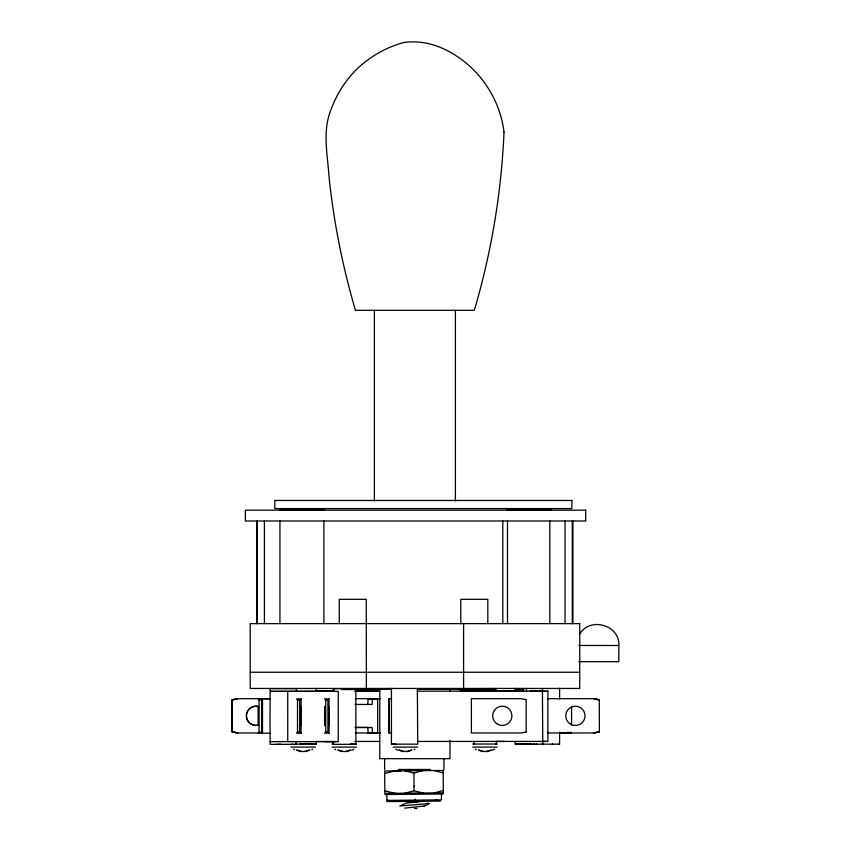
<?xml version="1.0" encoding="UTF-8"?>
<svg xmlns="http://www.w3.org/2000/svg" width="851" height="851" viewBox="0 0 851 851"><rect width="100%" height="100%" fill="white"/><g stroke="black" fill="none" stroke-linecap="round" stroke-linejoin="round"><path stroke-width="1.28" d="M258.63 732.988L237.482 732.977L232.078 731.796L232.089 699.926L237.503 698.682L270.458 698.682M232.185 731.775L237.599 732.988L232.185 731.775L232.195 699.905L237.599 698.682M295.68 744.114L316.327 744.168L316.338 741.466M328.965 716.308L328.943 725.626L328.943 706.404L328.911 715.723M373.355 733.137L377.674 733.137L377.674 698.841L368.121 698.831L367.792 704.447M392.3 688.448L391.439 688.448L391.428 744.146L417.735 744.157L417.362 688.459M473.816 744.157L474.198 741.434M473.826 688.459L474.198 691.14M485.144 691.161L485.144 688.459M488.08 691.161L488.08 688.459M489.485 691.161L489.485 688.459M490.814 691.161L490.814 688.459M492.048 691.161L492.048 688.459M493.165 691.161L493.165 688.459M494.144 691.161L494.144 688.459M494.963 691.161L494.963 688.459M496.101 691.161L496.101 688.47M515.142 691.172L515.142 688.47M516.004 691.172L515.525 688.47L516.004 691.172L522.142 691.172L522.142 688.47M516.663 691.172L516.663 688.47M517.482 691.172L517.482 688.47M518.461 691.172L518.461 688.47M519.578 691.172L519.578 688.47M520.812 691.172L520.812 688.47M523.546 691.172L523.546 688.47M526.482 691.172L526.482 688.47M541.927 744.114L542.789 744.168L542.417 688.47M417.309 741.444L547.906 741.412L547.906 732.158M547.916 699.107L547.916 691.182L546.48 691.182M515.515 744.168L559.596 744.146L559.596 732.179M559.607 699.096L559.607 688.448L558.745 688.448M496.473 744.168L496.473 741.466L495.612 741.455M297.51 700.096L297.51 731.966L296.552 733.168L301.084 733.168L301.084 698.926L299.68 700.096L297.51 700.096L296.552 698.862L301.084 698.926M579.563 634.314C589.445 616.592 619.23 624.581 618.922 644.867M327.922 731.977L327.922 700.107L328.943 698.862L329.071 733.168L324.571 733.168L325.763 731.977L327.922 731.977L329.071 733.168M261.576 699.799L262.502 698.873L262.502 733.168L261.576 732.243L261.576 699.799L259.066 699.799L258.13 698.873L270.022 698.873M259.066 699.799L259.066 732.243L258.13 733.168L270.022 733.168L270.097 688.64L296.446 688.64L296.446 691.331L270.49 691.374L338.241 691.363L338.251 741.657L288.042 741.636M567.202 732.977L568.128 732.051M305.318 751.688L309.658 750.071L303.158 751.624L296.659 750.071L300.988 751.688M346.474 751.688L350.803 750.071L344.304 751.624L337.804 750.071L342.134 751.688M407.491 751.688L411.82 750.071L405.321 751.624L398.821 750.071L403.161 751.688M487.102 751.688L491.442 750.071L484.942 751.624L478.443 750.071L482.772 751.688M404.693 808.142L424.33 805.993M311.785 749.699L312.753 749.135M353.899 749.135L351.931 750.188M413.948 749.699L414.916 749.135M494.537 749.135L492.559 750.188M270.107 741.657L287.84 741.604M423.989 806.205L429.234 803.546L427.266 803.131M429.234 803.546L399.789 805.993L406.012 803.131L423.989 801.291M423.287 793.004L414.075 790.813L404.885 793.185M443.328 790.473L434.255 792.909M384.652 773.527L394.97 770.9M404.672 770.804L413.905 773.006L423.064 770.634M232.185 699.905L237.578 698.735M547.916 691.182L417.32 691.15M395.045 771.229L400.715 771.07M435.786 799.94L436.744 799.919M542.789 741.476L546.299 741.423M384.865 794.557L443.36 793.994M386.822 794.536L386.875 800.397L441.456 799.876L441.403 794.004M388.056 800.397L386.875 800.397A1.181 1.17 89.4 0 0 388.056 801.568L440.307 801.068M518.163 744.114L518.695 744.114M534.758 744.114L533.258 744.136M531.45 744.114L515.132 744.157L515.132 741.466M333.603 688.661L333.22 691.363L333.603 688.661L342.038 688.661M296.063 741.636L296.063 744.327M324.954 741.625L335.954 741.604M279.607 509.77L324.359 509.77M507.015 509.77L551.235 509.77M579.031 645.473L618.858 645.494L618.783 661.684L578.776 661.684M250.215 672.247L579.733 672.247M341.964 688.778L370.121 688.778M458.646 688.778L486.804 688.778M333.496 689.236L334.103 689.236M355.027 689.236L391.694 689.236M417.745 689.236L494.708 689.236M341.964 689.544L370.121 689.544M458.646 689.544L486.804 689.544M333.507 691.161L316.327 691.172L316.327 688.47M354.654 691.161L379.769 691.15M460.508 691.118L466.146 691.118M468.018 691.118L473.656 691.118M475.326 691.14L515.057 691.14M529.865 691.129L537.066 691.118M538.321 691.129L544.576 691.118M296.159 691.31L334.39 691.172M355.548 691.172L379.344 691.172M355.356 698.639L380.44 698.65M391.609 698.66L388.705 698.66L388.716 732.956L391.609 732.956M329.071 698.873L324.571 698.862L325.763 700.107L325.763 731.977M368.121 698.831L372.44 698.831L372.1 704.447L355.027 704.447M373.355 698.841L377.674 698.841M325.763 700.107L327.922 700.107M355.888 727.424L367.823 727.424L368.121 733.126L377.674 733.137M355.027 727.509L372.1 727.509L372.44 733.126L368.121 733.126M297.51 731.966L299.68 731.966L301.084 733.168M259.066 732.243L261.576 732.243M355.356 732.945L371.462 732.945M377.801 732.945L380.44 732.945M559.681 732.977L571.574 732.977L570.649 732.051M315.891 741.476L334.4 741.466M354.665 741.455L379.78 741.444M332.05 744.029L333.698 744.029M350.431 744.029L356.558 744.029M472.688 744.029L497.197 744.029M296.456 744.327L270.107 744.338L270.107 733.7M395.864 744.146L391.811 744.146M536.928 744.136L536.396 744.136M552.267 744.146L552.799 744.136M276.735 744.338L280.979 744.338M291.212 744.327L293.478 744.327M290.904 747.093L315.402 747.093M332.05 747.093L356.558 747.093M393.077 747.093L417.575 747.093M472.688 747.093L497.197 747.093M398.225 769.474L430.372 769.474M396.311 801.493L395.279 801.504M407.565 802.312L417.054 802.312M414.511 808.45L417.054 808.45M496.197 741.412L504.749 741.434M559.596 744.146L558.735 744.136M495.612 744.157L496.473 744.157M300.02 744.114L316.327 744.157M289.425 741.604L290.042 741.625M400.289 801.291L401.757 801.493M395.183 793.281L384.822 790.856M434.042 770.527L443.158 772.782M593.881 698.735L599.285 699.905L599.37 731.796L593.987 732.977L547.863 732.988L547.863 698.682L593.977 698.682L599.381 699.926M232.089 731.796L237.493 732.977M593.87 698.682L599.274 699.905M414.033 786.281L414.575 786.515M397.704 750.188L395.726 749.135M475.347 749.135L476.315 749.699M334.709 749.135L335.677 749.699M293.563 749.135L294.531 749.699M415.107 799.121L415.128 800.131M413.905 773.006L414.075 790.813M333.23 741.657L333.23 744.359L355.899 744.295L355.878 688.65M572.936 520.993L572.936 623.623M572.287 520.993L572.287 623.623M571.574 706.543L571.574 725.446M565.043 520.993L565.043 623.623M549.82 520.993L549.82 623.623M507.483 520.993L507.483 623.623M502.803 520.993L502.803 623.623M487.814 623.623L487.814 599.317L460.806 599.317L460.806 623.623M463.593 623.623L463.593 688.448M455.402 310.317L455.402 501.111M449.998 688.842L449.998 691.48M449.998 740.232L449.998 758.677L379.78 758.677L379.78 688.842M443.977 758.677L443.977 769.474M388.971 698.66L388.971 732.956M384.62 758.677L384.62 769.474M374.376 310.317L374.376 501.111M366.355 688.448L366.27 599.317L339.262 599.317L339.262 623.623M323.901 520.993L323.901 623.623M299.68 700.096L299.68 731.966M287.734 691.363L287.744 741.657M279.947 520.993L279.947 623.623M264.406 520.993L264.406 623.623M258.13 706.404L258.13 725.637M257.236 520.993L257.236 623.623M256.725 520.993L256.725 623.623M258.161 725.19A9.616 9.616 0 0 1 246.343 715.531A9.616 9.616 0 0 1 258.725 706.617M258.81 725.041A9.616 9.616 0 0 1 246.439 716.116A9.616 9.616 0 0 1 258.268 706.479M388.056 801.568A1.17 1.17 0 0 1 386.875 800.397M300.956 713.798L300.988 725.626L300.988 706.404L300.956 713.798M324.646 716.308L324.614 725.626L324.625 706.404L324.646 716.308M504.015 132.054C501.43 192.39 491.431 252.396 474.305 310.317L355.463 310.317C342.645 266.874 333.794 222.26 329.071 177.221C327.646 154.776 322.167 131.426 330.954 109.79C336.145 95.408 344.315 82.196 354.867 71.133C368.26 57.506 385.237 47.56 403.682 42.55C422.904 39.699 441.478 45.89 457.306 56.549C482.857 73.42 500.324 101.652 504.015 132.054M599.285 731.775L593.881 732.988L599.274 731.775M526.163 732.051L520.759 732.988L471.39 732.988L471.39 698.682L520.759 698.682L526.163 699.618L526.163 732.051M443.137 770.442L384.631 771.006L384.843 793.377L443.35 792.813L443.137 770.442M571.872 500.462L274.799 500.462L274.799 508.568L571.872 508.568L571.872 500.462M585.701 510.185L245.375 510.185L245.375 520.993L585.701 520.993L585.701 510.185M579.733 623.623L250.215 623.623L250.215 688.448L579.733 688.448L579.733 623.623M497.484 724.169A9.616 9.616 0 0 0 511.908 715.84A9.616 9.616 0 0 0 497.484 707.511A9.616 9.616 0 0 0 497.484 724.169M570.34 724.02A9.616 9.616 0 0 0 585.009 716.116A9.616 9.616 0 0 0 570.83 707.372A9.616 9.616 0 0 0 570.34 724.02"/></g></svg>
